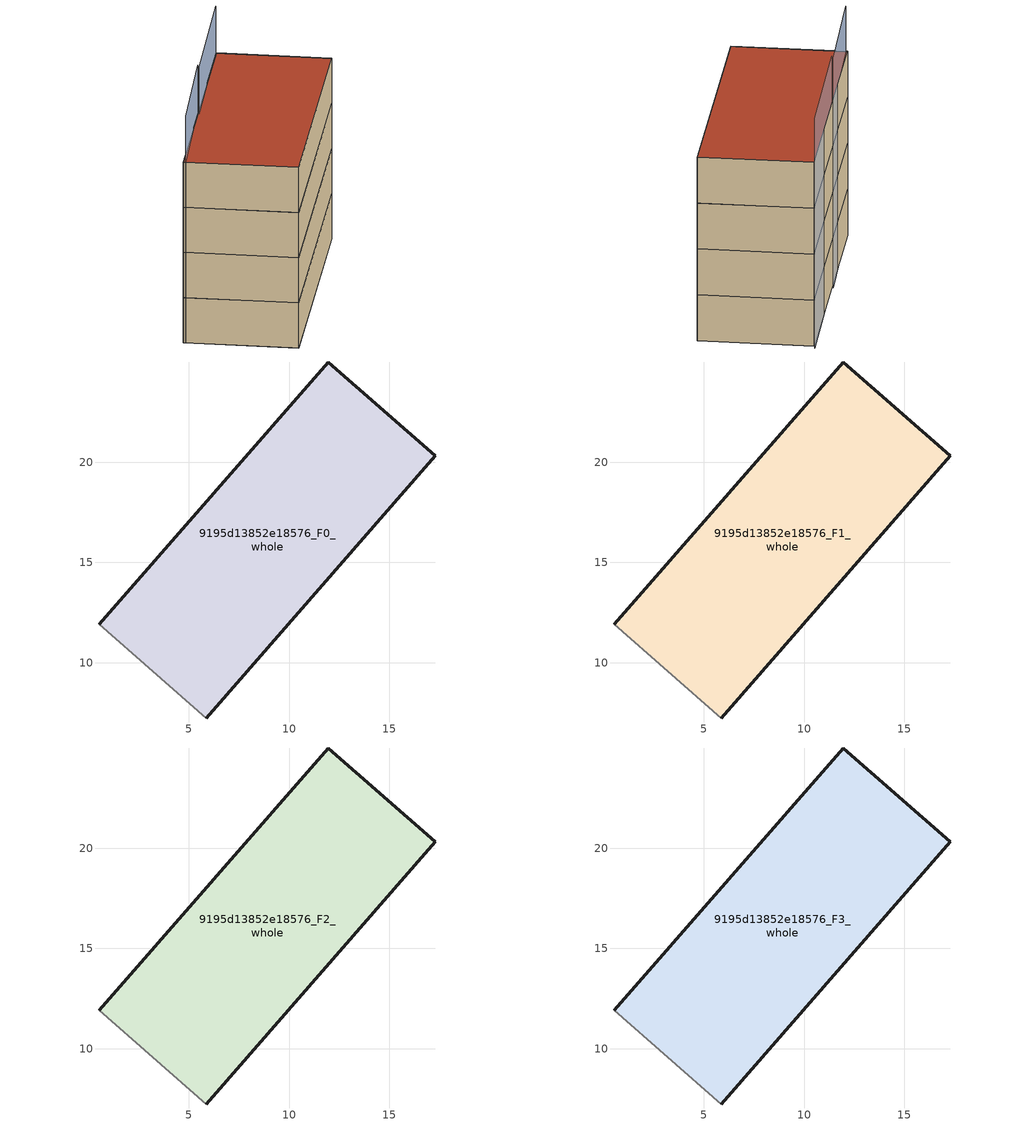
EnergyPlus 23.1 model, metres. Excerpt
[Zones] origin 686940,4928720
9195d13852e18576_F0_whole
 floor ground (EU_floor_Construction): 5.88,7.25 17.3,20.31 11.94,24.99 0.53,11.92 z0
 wall outside (EU_wall_Construction): 0.53,11.92 11.94,24.99 17.3,20.31 5.88,7.25 z0:3
 wall adiabatic (EU_wall_Construction): 5.88,7.25 0.53,11.92 z0:3
9195d13852e18576_F1_whole
 floor to 9195d13852e18576_F0_whole (EU_floor_Construction): 5.88,7.25 17.29,20.31 11.94,24.99 0.52,11.92 z3
 wall outside (EU_wall_Construction): 0.53,11.92 11.94,24.99 17.3,20.31 5.88,7.25 z3:6
 wall adiabatic (EU_wall_Construction): 5.88,7.25 0.53,11.92 z3:6
9195d13852e18576_F2_whole
 floor to 9195d13852e18576_F1_whole (EU_floor_Construction): 5.88,7.25 17.29,20.31 11.94,24.99 0.52,11.92 z6
 wall outside (EU_wall_Construction): 0.53,11.92 11.94,24.99 17.3,20.31 5.88,7.25 z6:9
 wall adiabatic (EU_wall_Construction): 5.88,7.25 0.53,11.92 z6:9
9195d13852e18576_F3_whole
 floor to 9195d13852e18576_F2_whole (EU_floor_Construction): 5.88,7.25 17.29,20.31 11.94,24.99 0.52,11.92 z9
 wall outside (EU_wall_Construction): 0.53,11.92 11.94,24.99 17.3,20.31 5.88,7.25 z9:12
 wall adiabatic (EU_wall_Construction): 5.88,7.25 0.53,11.92 z9:12
 roof outside (EU_roof_Construction): 17.3,20.31 5.88,7.25 0.53,11.92 11.94,24.99 z12
shading: 5.87,18.15 0.69,11.9 / 12.07,25.24 5.81,17.88 z0:15
[Building]
EU S2 Campaign: North Axis=0; Terrain=City; Solar Distribution=FullExterior
[Site:Location]
Bologna: Latitude=44.5; Longitude=11.25; Time Zone=1; Elevation=37
[SizingPeriod:WeatherFileDays]
AnnualSizingPeriod: Begin Month=1; Begin Day of Month=1; End Month=12; End Day of Month=31; Day of Week for Start Day=Monday; Use Weather File Daylight Saving Period=No; Use Weather File Rain and Snow Indicators=No
[MATERIAL]
EU_InternalMass_Material: Roughness=MediumRough; Thickness=0.1; Conductivity=1; Density=1800; Specific Heat=900; Thermal Absorptance=0.9; Solar Absorptance=0.7; Visible Absorptance=0.7
[MATERIAL:NOMASS] Roughness=MediumRough; Thermal Absorptance=0.9; Solar Absorptance=0.7; Visible Absorptance=0.7
Name | Thermal Resistance
EU_wall_NoMass | 0.937881
EU_roof_NoMass | 0.548572
EU_floor_NoMass | 0.71348
[CONSTRUCTION]
EU_wall_Construction: EU_wall_NoMass
EU_roof_Construction: EU_roof_NoMass
EU_floor_Construction: EU_floor_NoMass
EU_InternalMass_Construction: EU_InternalMass_Material
[ZONE] Type=1; Multiplier=1; Ceiling Height=autocalculate; Volume=370.11; Floor Area=autocalculate; Part of Total Floor Area=Yes
9195d13852e18576_F0_whole; 9195d13852e18576_F1_whole; 9195d13852e18576_F2_whole; 9195d13852e18576_F3_whole
[INTERNALMASS] Construction=EU_InternalMass_Construction; Surface Area=123.37
Name | Zone or ZoneList
9195d13852e18576_F0_whole_EU_InternalMass | 9195d13852e18576_F0_whole
9195d13852e18576_F1_whole_EU_InternalMass | 9195d13852e18576_F1_whole
9195d13852e18576_F2_whole_EU_InternalMass | 9195d13852e18576_F2_whole
9195d13852e18576_F3_whole_EU_InternalMass | 9195d13852e18576_F3_whole
[OTHEREQUIPMENT] Fuel Type=Electricity; Design Level Calculation Method=Watts/Area; Power per Zone Floor Area=1; Fraction Latent=0; Fraction Radiant=0; Fraction Lost=0; Carbon Dioxide Generation Rate=0; EndUse Subcategory=EU_Step8_InternalGains
Name | Zone or ZoneList or Space or SpaceList | Schedule
EU_Step8_InternalGain_9195d13852e18576_F0_whole_f000 | 9195d13852e18576_F0_whole | EU_Step8_GainSchedule_9195d13852e18576_F0_whole_f000
EU_Step8_InternalGain_9195d13852e18576_F1_whole_f000 | 9195d13852e18576_F1_whole | EU_Step8_GainSchedule_9195d13852e18576_F1_whole_f000
EU_Step8_InternalGain_9195d13852e18576_F2_whole_f000 | 9195d13852e18576_F2_whole | EU_Step8_GainSchedule_9195d13852e18576_F2_whole_f000
EU_Step8_InternalGain_9195d13852e18576_F3_whole_f000 | 9195d13852e18576_F3_whole | EU_Step8_GainSchedule_9195d13852e18576_F3_whole_f000
[ZONEVENTILATION:DESIGNFLOWRATE] Schedule=EU_AlwaysOn; Design Flow Rate Calculation Method=AirChanges/Hour; Air Changes per Hour=0.687892; Ventilation Type=Natural; Fan Pressure Rise=0; Fan Total Efficiency=1; Constant Term Coefficient=1; Temperature Term Coefficient=0; Velocity Term Coefficient=0; Velocity Squared Term Coefficient=0; Minimum Indoor Temperature=-100; Maximum Indoor Temperature=100; Delta Temperature=-100; Minimum Outdoor Temperature=-100; Maximum Outdoor Temperature=100; Maximum Wind Speed=40
Name | Zone or ZoneList or Space or SpaceList
EU_ConstantAir_9195d13852e18576_F0_whole | 9195d13852e18576_F0_whole
EU_ConstantAir_9195d13852e18576_F1_whole | 9195d13852e18576_F1_whole
EU_ConstantAir_9195d13852e18576_F2_whole | 9195d13852e18576_F2_whole
EU_ConstantAir_9195d13852e18576_F3_whole | 9195d13852e18576_F3_whole
[HVACTEMPLATE:THERMOSTAT] Constant Heating Setpoint=20; Constant Cooling Setpoint=50
EU_HeatOnly_9195d13852e18576_F0_whole; EU_HeatOnly_9195d13852e18576_F1_whole; EU_HeatOnly_9195d13852e18576_F2_whole; EU_HeatOnly_9195d13852e18576_F3_whole
[HVACTEMPLATE:ZONE:IDEALLOADSAIRSYSTEM] System Availability Schedule=EU_AlwaysOn; Maximum Heating Supply Air Temperature=50; Minimum Cooling Supply Air Temperature=13; Maximum Heating Supply Air Humidity Ratio=0.0156; Minimum Cooling Supply Air Humidity Ratio=0.0077; Heating Limit=NoLimit; Cooling Limit=NoLimit; Heating Availability Schedule=EU_AlwaysOn; Cooling Availability Schedule=EU_CoolingOff; Dehumidification Control Type=ConstantSensibleHeatRatio; Cooling Sensible Heat Ratio=0.7; Dehumidification Setpoint=60; Humidification Control Type=None; Humidification Setpoint=30; Outdoor Air Method=None; Outdoor Air Flow Rate per Person=0.00944; Outdoor Air Flow Rate per Zone Floor Area=0; Outdoor Air Flow Rate per Zone=0; Demand Controlled Ventilation Type=None; Outdoor Air Economizer Type=NoEconomizer; Heat Recovery Type=None; Sensible Heat Recovery Effectiveness=0.7; Latent Heat Recovery Effectiveness=0.65
Name | Template Thermostat
9195d13852e18576_F0_whole | EU_HeatOnly_9195d13852e18576_F0_whole
9195d13852e18576_F1_whole | EU_HeatOnly_9195d13852e18576_F1_whole
9195d13852e18576_F2_whole | EU_HeatOnly_9195d13852e18576_F2_whole
9195d13852e18576_F3_whole | EU_HeatOnly_9195d13852e18576_F3_whole
[SIZING:ZONE] Zone Cooling Design Supply Air Temperature Input Method=SupplyAirTemperature; Zone Cooling Design Supply Air Temperature=13; Zone Heating Design Supply Air Temperature Input Method=SupplyAirTemperature; Zone Heating Design Supply Air Temperature=50; Zone Cooling Design Supply Air Humidity Ratio=0.008; Zone Heating Design Supply Air Humidity Ratio=0.008; Cooling Design Air Flow Method=DesignDay; Cooling Design Air Flow Rate=0; Cooling Minimum Air Flow per Zone Floor Area=0.000762; Cooling Minimum Air Flow=0; Cooling Minimum Air Flow Fraction=0.2; Heating Design Air Flow Method=DesignDay; Heating Design Air Flow Rate=0; Heating Maximum Air Flow per Zone Floor Area=0.002032; Heating Maximum Air Flow=0.141576; Heating Maximum Air Flow Fraction=0.3; Account for Dedicated Outdoor Air System=No; Dedicated Outdoor Air System Control Strategy=NeutralSupplyAir; Dedicated Outdoor Air Low Setpoint Temperature for Design=autosize; Dedicated Outdoor Air High Setpoint Temperature for Design=autosize; Zone Load Sizing Method=Sensible Load Only No Latent Load; Zone Latent Cooling Design Supply Air Humidity Ratio Input Method=HumidityRatioDifference; Zone Cooling Design Supply Air Humidity Ratio Difference=0.005; Zone Latent Heating Design Supply Air Humidity Ratio Input Method=HumidityRatioDifference; Zone Humidification Design Supply Air Humidity Ratio Difference=0.005
9195d13852e18576_F0_whole; 9195d13852e18576_F1_whole; 9195d13852e18576_F2_whole; 9195d13852e18576_F3_whole
[SCHEDULE:CONSTANT]
Name | Hourly Value
EU_AlwaysOn | 1
EU_CoolingOff | 0
[SCHEDULE:FILE] Column Number=1; Rows to Skip at Top=0; Number of Hours of Data=8760; Column Separator=Comma; Interpolate to Timestep=No; Minutes per Item=60; Adjust Schedule for Daylight Savings=Yes
Name | File
EU_Step8_GainSchedule_9195d13852e18576_F0_whole_f000 | ../../schedules/9195d13852e18576/9195d13852e18576_F0_whole_f000_gain.csv
EU_Step8_GainSchedule_9195d13852e18576_F1_whole_f000 | ../../schedules/9195d13852e18576/9195d13852e18576_F1_whole_f000_gain.csv
EU_Step8_GainSchedule_9195d13852e18576_F2_whole_f000 | ../../schedules/9195d13852e18576/9195d13852e18576_F2_whole_f000_gain.csv
EU_Step8_GainSchedule_9195d13852e18576_F3_whole_f000 | ../../schedules/9195d13852e18576/9195d13852e18576_F3_whole_f000_gain.csv
